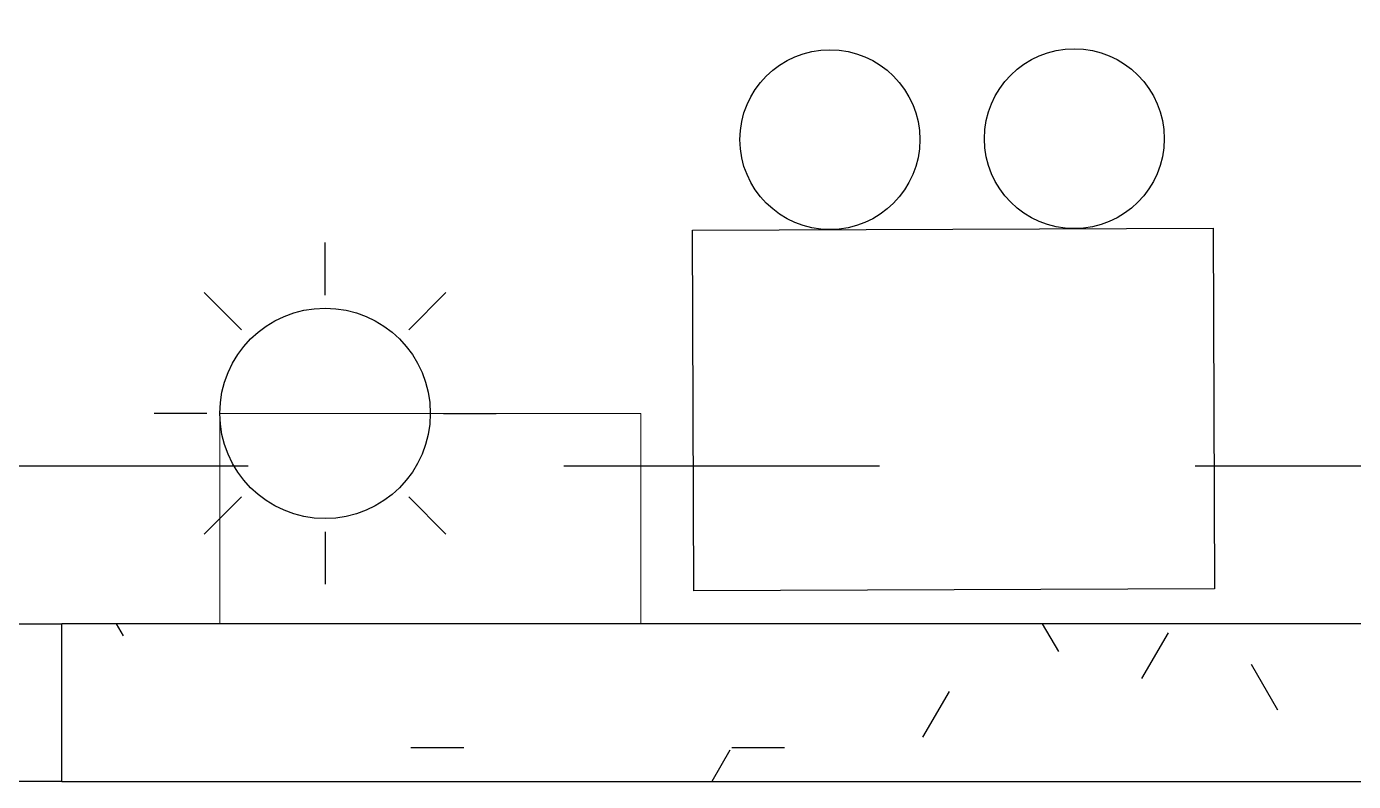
# Model space of a CAD drawing. Header units: millimetres. Extents: x -92759 to 184353, y -15225 to 86714.
# Drawn here: x 70717 to 71978, y 52041 to 52759 of the extents above; entities that cross this region are included whole.
import ezdxf

# ---------------------------------------------------------------- set-up
doc = ezdxf.new("R2010")
doc.units = ezdxf.units.MM
doc.linetypes.add('IDA - Grid Line', pattern=[2100, 1200, -300, 300, -300])
for name, color, linetype in [('0-1', 9, 'Continuous'), ('A-_DOOR----_E-1', 8, 'Continuous'), ('A-_WALL----_H-1', 9, 'Continuous'), ('A-_WALLPRTN_E', 8, 'Continuous'), ('A-PATT-CONC', 8, 'Continuous'), ('E-EM LIGHT', 1, 'Continuous'), ('E-legend', 1, 'Continuous'), ('E-LIGHT----E', 1, 'Continuous')]:
    doc.layers.add(name, color=color, linetype=linetype)
for name, color, linetype, true_color in [('A-_DETA----_ED-2', 1, 'Continuous', 0xff0000), ('E-_FIREALAM_E-1', 1, 'Continuous', 0xff0000), ('S-_ANOTGRID_E-1', 9, 'IDA - Grid Line', 0x808080)]:
    doc.layers.add(name, color=color, linetype=linetype, true_color=true_color)
for name, color, linetype, lineweight in [('HFI 9MM FPB', 94, 'Continuous', 5), ('M-ACMV_Control Panel', 7, 'Continuous', 25), ('M-ACMV_CP_ HL', 7, 'Continuous', 20), ('M-ACMV_FCU-1', 86, 'Continuous', 9)]:
    doc.layers.add(name, color=color, linetype=linetype, lineweight=lineweight)

# ---------------------------------------------------------------- blocks, each defined once
blk = doc.blocks.new('IDA - F - Single - Swing - 1100L X 2200H -FMD-05 2HR ACOUSTIC-10593731-BLK8_RHH_2ND STOREY PLAN')
at = {"layer": 'A-_DOOR----_E-1'}
for p, q in [((-550, 75), (-500, 75)), ((-500, 75), (-500, -75)), ((500, 75), (550, 75)), ((500, -75), (500, 75)), ((-500, -75), (-550, -75)), ((450, -75), (500, -75)), ((450, -1075), (450, -75)), ((500, -75), (500, -1075)), ((550, -75), (500, -75)), ((500, -1075), (450, -1075))]:
    blk.add_line(p, q, dxfattribs=at)
blk.add_arc((500, -75), 1000, 180, 270, dxfattribs=at)
blk.add_arc((500, -75), 1000, 180, 270, dxfattribs=at)
blk = doc.blocks.new('IDA - Strobe Light - IDA - Strobe Light-8836900-BLK8_RHH_2ND STOREY PLAN')
at = {"layer": 'A-_DETA----_ED-2'}
for p, q in [((0, -87.5), (0, -37.5)), ((-79.5, -120.5), (-114.9, -85.1)), ((79.5, -120.5), (114.9, -85.1)), ((-112.5, -200), (-162.5, -200)), ((112.5, -200), (162.5, -200)), ((-79.5, -279.5), (-114.9, -314.9)), ((79.5, -279.5), (114.9, -314.9)), ((0, -312.5), (0, -362.5))]:
    blk.add_line(p, q, dxfattribs=at)
blk.add_circle((0, -200), 100, dxfattribs=at)
blk = doc.blocks.new('A$C3019c3af')
at = {"layer": 'A-_WALL----_H-1'}
h = blk.add_hatch(dxfattribs=at)
h.set_pattern_fill('FP_8', color=256, style=0, pattern_type=2)
h.set_pattern_definition([(0, (-11670.95, 40338.29), (609.6, 152.4), [50.292, -406.908, 50.292, -406.908, -2438.4]), (0, (-11670.95, 40338.29), (609.6, 152.4), [-914.4, 50.292, -864.108, 50.292, -406.908, -1066.8]), (0, (-11670.95, 40338.29), (609.6, 152.4), [-2286, 50.292, -254.508, 50.292, -711.708]), (120, (-11442.35, 40414.49), (-436.7823, 451.7291), [50.292, -406.908, 50.292, -406.908, -2438.4]), (120, (-11442.35, 40414.49), (-436.7823, 451.7291), [-914.4, 50.292, -864.108, 50.292, -406.908, -1066.8]), (120, (-11442.35, 40414.49), (-436.7823, 451.7291), [-2286, 50.292, -254.508, 50.292, -711.708]), (240, (-11366.15, 40719.29), (-172.8177, -604.1291), [50.292, -406.908, 50.292, -406.908, -2438.4]), (240, (-11366.15, 40719.29), (-172.8177, -604.1291), [-914.4, 50.292, -864.108, 50.292, -406.908, -1066.8]), (240, (-11366.15, 40719.29), (-172.8177, -604.1291), [-2286, 50.292, -254.508, 50.292, -711.708])])
h.paths.add_polyline_path([(-10507.7, 19300), (-10300, 19300), (-10300, 19450), (-11950, 19450), (-11950, 19300)])
h.paths.add_polyline_path([(-15100, 19300), (-15000, 19300), (-15000, 19450), (-15100, 19450), (-15100, 19375)])
h.paths.add_polyline_path([(-13050, 19300), (-13050, 19450), (-13400, 19450), (-13400, 19300)])
at = {"layer": 'A-_WALLPRTN_E'}
for p, q in [((-10300, 19450), (-11950, 19450)), ((-11950, 19300), (-11950, 19450)), ((-11950, 19300), (-10300, 19300))]:
    blk.add_line(p, q, dxfattribs=at)
at = {"layer": 'S-_ANOTGRID_E-1'}
blk.add_line((-38173.1, 19600), (13784.7, 19600), dxfattribs=at)
at = {"layer": 'A-_DOOR----_E-1', "rotation": 180}
blk.add_blockref('IDA - F - Single - Swing - 1100L X 2200H -FMD-05 2HR ACOUSTIC-10593731-BLK8_RHH_2ND STOREY PLAN', (-12500, 19375), dxfattribs=at)
at = {"layer": 'E-_FIREALAM_E-1', "rotation": 180}
blk.add_blockref('IDA - Strobe Light - IDA - Strobe Light-8836900-BLK8_RHH_2ND STOREY PLAN', (-11700, 19450), dxfattribs=at)
blk = doc.blocks.new('RCP_B8L2')
at = {"layer": 'HFI 9MM FPB'}
blk.add_lwpolyline([(-383068.1, -164227.3), (-379768.1, -164227.3), (-379768.1, -167677.3), (-380218.1, -167677.3), (-380218.1, -168127.3), (-383068.1, -168127.3)], close=True, dxfattribs=at)
blk = doc.blocks.new('mickey mouse ltg')
at = {"layer": 'E-EM LIGHT'}
blk.add_lwpolyline([(-352.5, 0), (93.2, 0), (93.2, -309.1), (-352.5, -309.1)], close=True, dxfattribs=at)
for centre in [(-233.8, -386.1), (-24.6, -386.1)]:
    blk.add_circle(centre, 77, dxfattribs=at)
blk = doc.blocks.new('ES')
at = {"layer": 'E-EM LIGHT', "color": 7, "xscale": 1.110047492056147, "yscale": 1.110047492056147, "zscale": 1.110047492056147, "rotation": 179.9999999999651}
blk.add_blockref('mickey mouse ltg', (-143.9, 0), dxfattribs=at)
blk = doc.blocks.new('EL_B8_L2_R4')
at = {"layer": 'E-LIGHT----E', "rotation": 0.2158664595539821}
blk.add_blockref('ES', (-18702.1, -27117.9), dxfattribs=at)
blk = doc.blocks.new('A$Ce886c8c0')
at = {"layer": 'M-ACMV_Control Panel', "lineweight": 5}
blk.add_lwpolyline([(200, -200), (200, 200), (0, 200), (0, -200)], close=True, dxfattribs=at)
blk.add_solid([(0, -200), (200, -200), (200, 200), (0, -200)], dxfattribs=at)
blk = doc.blocks.new('ACMV_B8_L2')
at = {"layer": 'M-ACMV_CP_ HL', "rotation": 270}
blk.add_blockref('A$Ce886c8c0', (131764.6, -53324.7), dxfattribs=at)

msp = doc.modelspace()

# ---------------------------------------------------------------- block references
at = {"layer": '0-1'}
msp.add_blockref('A$C3019c3af', (82701.1, 32741.2), dxfattribs=at)
at = {"layer": 'A-PATT-CONC'}
msp.add_blockref('RCP_B8L2', (452619.1, 220318.5), dxfattribs=at)
at = {"layer": 'E-legend', "color": 7}
msp.add_blockref('EL_B8_L2_R4', (90301.1, 79341.2), dxfattribs=at)
at = {"layer": 'M-ACMV_FCU-1'}
msp.add_blockref('ACMV_B8_L2', (-60663.6, 105715.9), dxfattribs=at)

doc.saveas('drawing.dxf')
